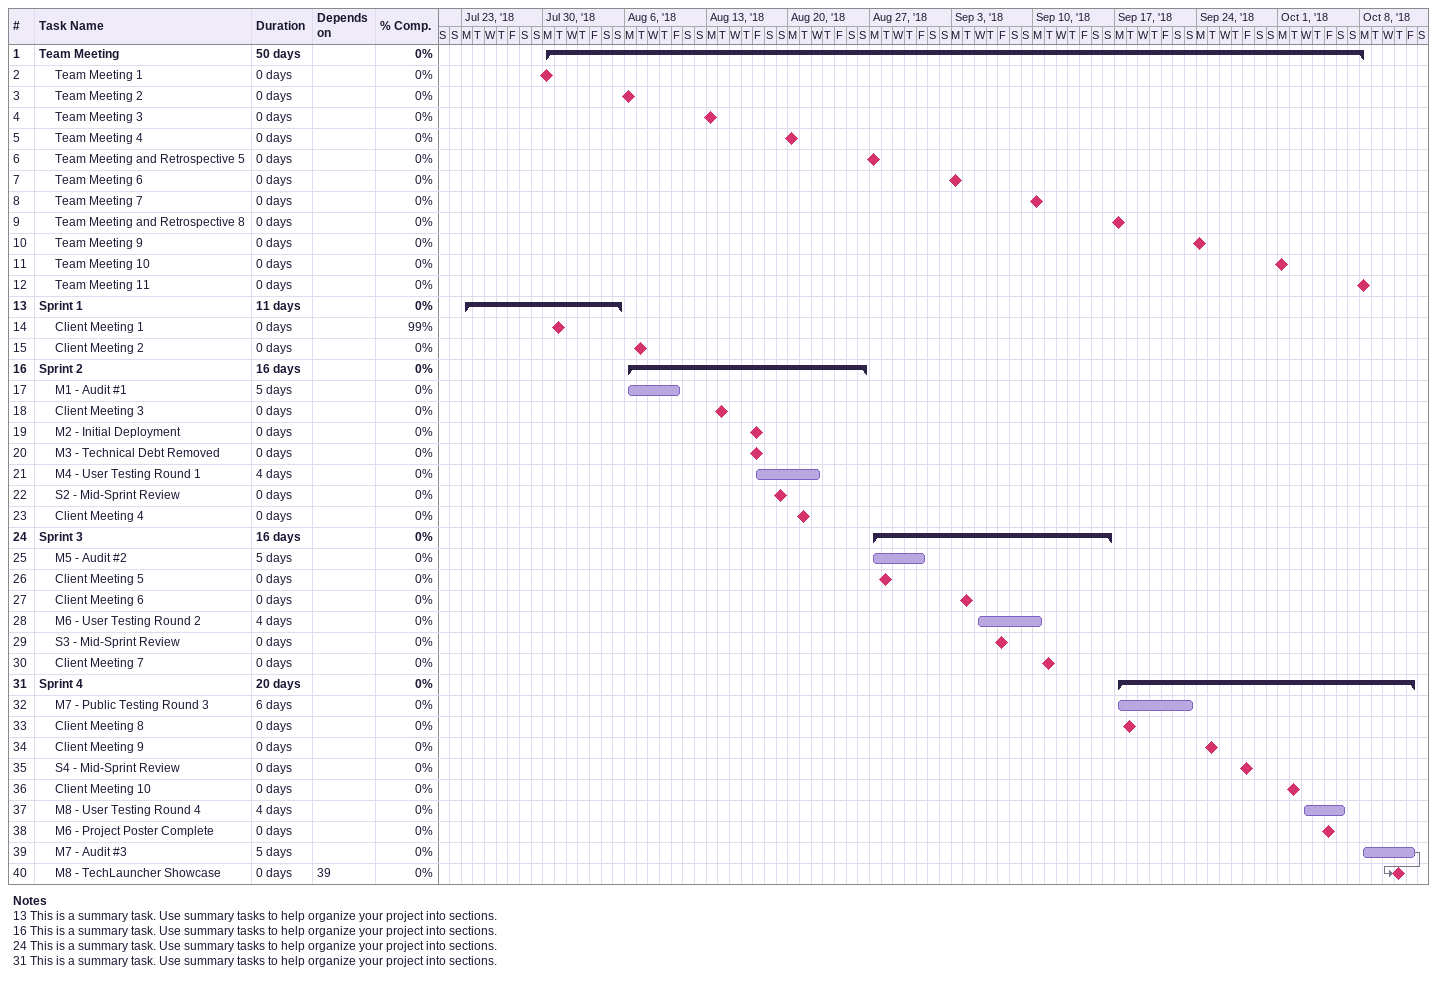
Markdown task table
| ID | Level | Task | Duration | Start | Finish | Predecessors | % complete |
|---|---|---|---|---|---|---|---|
| 1 | 1 | **Team Meeting** | 50d | 2018-07-30 | 2018-10-08 |  | 0 |
| 2 | 2 | Team Meeting 1 | 0d | 2018-07-30 | 2018-07-30 |  | 0 |
| 3 | 2 | Team Meeting 2 | 0d | 2018-08-06 | 2018-08-06 |  | 0 |
| 4 | 2 | Team Meeting 3 | 0d | 2018-08-13 | 2018-08-13 |  | 0 |
| 5 | 2 | Team Meeting 4 | 0d | 2018-08-20 | 2018-08-20 |  | 0 |
| 6 | 2 | Team Meeting and Retrospective 5 | 0d | 2018-08-27 | 2018-08-27 |  | 0 |
| 7 | 2 | Team Meeting 6 | 0d | 2018-09-03 | 2018-09-03 |  | 0 |
| 8 | 2 | Team Meeting 7 | 0d | 2018-09-10 | 2018-09-10 |  | 0 |
| 9 | 2 | Team Meeting and Retrospective 8 | 0d | 2018-09-17 | 2018-09-17 |  | 0 |
| 10 | 2 | Team Meeting 9 | 0d | 2018-09-24 | 2018-09-24 |  | 0 |
| 11 | 2 | Team Meeting 10 | 0d | 2018-10-01 | 2018-10-01 |  | 0 |
| 12 | 2 | Team Meeting 11 | 0d | 2018-10-08 | 2018-10-08 |  | 0 |
| 13 | 1 | **Sprint 1** | 11d | 2018-07-23 | 2018-08-05 |  | 0 |
| 14 | 2 | Client Meeting 1 | 0d | 2018-07-31 | 2018-07-31 |  | 99 |
| 15 | 2 | Client Meeting 2 | 0d | 2018-08-07 | 2018-08-07 |  | 0 |
| 16 | 1 | **Sprint 2** | 16d | 2018-08-06 | 2018-08-26 |  | 0 |
| 17 | 2 | M1 - Audit #1 | 5d | 2018-08-06 | 2018-08-10 |  | 0 |
| 18 | 2 | Client Meeting 3 | 0d | 2018-08-14 | 2018-08-14 |  | 0 |
| 19 | 2 | M2 - Initial Deployment | 0d | 2018-08-17 | 2018-08-17 |  | 0 |
| 20 | 2 | M3 - Technical Debt Removed | 0d | 2018-08-17 | 2018-08-17 |  | 0 |
| 21 | 2 | M4 - User Testing Round 1 | 4d | 2018-08-17 | 2018-08-22 |  | 0 |
| 22 | 2 | S2 - Mid-Sprint Review | 0d | 2018-08-19 | 2018-08-19 |  | 0 |
| 23 | 2 | Client Meeting 4 | 0d | 2018-08-21 | 2018-08-21 |  | 0 |
| 24 | 1 | **Sprint 3** | 16d | 2018-08-27 | 2018-09-16 |  | 0 |
| 25 | 2 | M5 - Audit #2 | 5d | 2018-08-27 | 2018-08-31 |  | 0 |
| 26 | 2 | Client Meeting 5 | 0d | 2018-08-28 | 2018-08-28 |  | 0 |
| 27 | 2 | Client Meeting 6 | 0d | 2018-09-04 | 2018-09-04 |  | 0 |
| 28 | 2 | M6 - User Testing Round 2 | 4d | 2018-09-05 | 2018-09-10 |  | 0 |
| 29 | 2 | S3 - Mid-Sprint Review | 0d | 2018-09-07 | 2018-09-07 |  | 0 |
| 30 | 2 | Client Meeting 7 | 0d | 2018-09-11 | 2018-09-11 |  | 0 |
| 31 | 1 | **Sprint 4** | 20d | 2018-09-17 | 2018-10-12 |  | 0 |
| 32 | 2 | M7 - Public Testing Round 3 | 6d | 2018-09-17 | 2018-09-23 |  | 0 |
| 33 | 2 | Client Meeting 8 | 0d | 2018-09-18 | 2018-09-18 |  | 0 |
| 34 | 2 | Client Meeting 9 | 0d | 2018-09-25 | 2018-09-25 |  | 0 |
| 35 | 2 | S4 - Mid-Sprint Review | 0d | 2018-09-28 | 2018-09-28 |  | 0 |
| 36 | 2 | Client Meeting 10 | 0d | 2018-10-02 | 2018-10-02 |  | 0 |
| 37 | 2 | M8 - User Testing Round 4 | 4d | 2018-10-03 | 2018-10-06 |  | 0 |
| 38 | 2 | M6 - Project Poster Complete | 0d | 2018-10-05 | 2018-10-05 |  | 0 |
| 39 | 2 | M7 - Audit #3 | 5d | 2018-10-08 | 2018-10-12 |  | 0 |
| 40 | 2 | M8 - TechLauncher Showcase | 0d | 2018-10-11 | 2018-10-11 | 39 | 0 |

Notes
- 13: This is a summary task. Use summary tasks to help organize your project into sections.
- 16: This is a summary task. Use summary tasks to help organize your project into sections.
- 24: This is a summary task. Use summary tasks to help organize your project into sections.
- 31: This is a summary task. Use summary tasks to help organize your project into sections.
